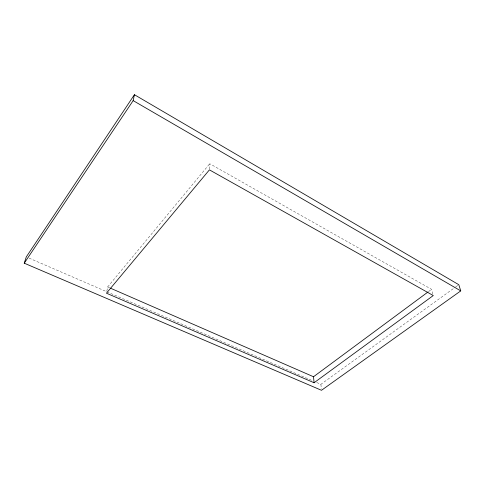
<?xml version="1.0" encoding="UTF-8"?>
<svg xmlns="http://www.w3.org/2000/svg" width="485" height="485" viewBox="0 0 485 485"><rect width="100%" height="100%" fill="white"/><g stroke="black" fill="none" stroke-linecap="round" stroke-linejoin="round"><path stroke-width="0.36" stroke-dasharray="2.42 1.82" d="M209.459 169.18L209.756 163.718L431.571 289.345L432.899 294.171M106.852 291.115L107.652 286.956L209.756 163.718M428.528 291.6L431.571 289.345M316.723 382.519L320.894 384.32L455.112 287.344M455.724 286.902L458.786 284.689M29.064 258.117L106.191 291.473M106.888 291.776L312.552 380.713M107.652 286.956L109.731 287.86M320.894 384.32L321.349 388.794"/><path stroke-width="0.73" d="M24.25 263.185L133.163 100.619L134.424 94.708L458.786 284.689L460.75 290.891L321.5 390.292L24.25 263.185L26.287 256.917L134.424 94.708M314.074 382.744L433.275 295.547L209.423 169.859L106.451 293.195L314.074 382.744L313.516 376.748L427.922 292.049M110.422 288.163L313.516 376.748M133.163 100.619L460.75 290.891"/></g></svg>
